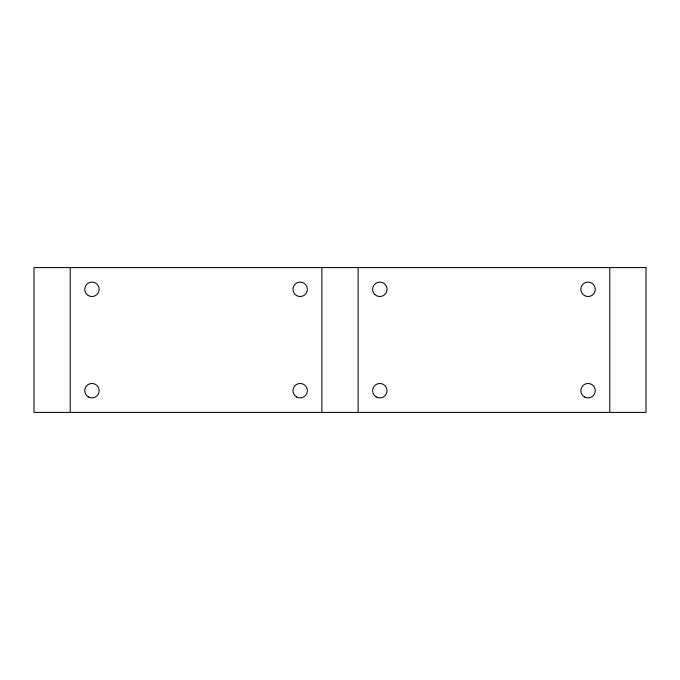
<?xml version="1.0" encoding="UTF-8"?>
<svg xmlns="http://www.w3.org/2000/svg" width="680" height="680" viewBox="0 0 680 680"><rect width="100%" height="100%" fill="white"/><g stroke="black" fill="none" stroke-linecap="round" stroke-linejoin="round"><path stroke-width="1.02" d="M609.79 267.572L609.79 412.428M358.105 267.572L358.105 412.428M321.895 267.572L321.895 412.428M70.21 267.572L70.21 412.428M646 267.572L34 267.572L34 412.428L646 412.428L646 267.572M296.548 295.57A7.242 7.242 0 0 0 307.411 289.306A7.242 7.242 0 0 0 296.548 283.033A7.242 7.242 0 0 0 296.548 295.57M88.323 295.57A7.242 7.242 0 0 0 99.186 289.306A7.242 7.242 0 0 0 88.323 283.033A7.242 7.242 0 0 0 88.323 295.57M296.548 396.967A7.242 7.242 0 0 0 307.411 390.694A7.242 7.242 0 0 0 296.548 384.429A7.242 7.242 0 0 0 296.548 396.967M88.323 396.967A7.242 7.242 0 0 0 99.186 390.694A7.242 7.242 0 0 0 88.323 384.429A7.242 7.242 0 0 0 88.323 396.967M584.435 295.57A7.242 7.242 0 0 0 595.306 289.306A7.242 7.242 0 0 0 584.435 283.033A7.242 7.242 0 0 0 584.435 295.57M374.714 294.423A7.242 7.242 0 0 0 386.826 291.176A7.242 7.242 0 0 0 377.961 282.302A7.242 7.242 0 0 0 374.714 294.423M584.435 396.967A7.242 7.242 0 0 0 595.306 390.694A7.242 7.242 0 0 0 584.435 384.429A7.242 7.242 0 0 0 584.435 396.967M376.21 396.967A7.242 7.242 0 0 0 387.073 390.694A7.242 7.242 0 0 0 376.21 384.429A7.242 7.242 0 0 0 376.21 396.967"/></g></svg>
